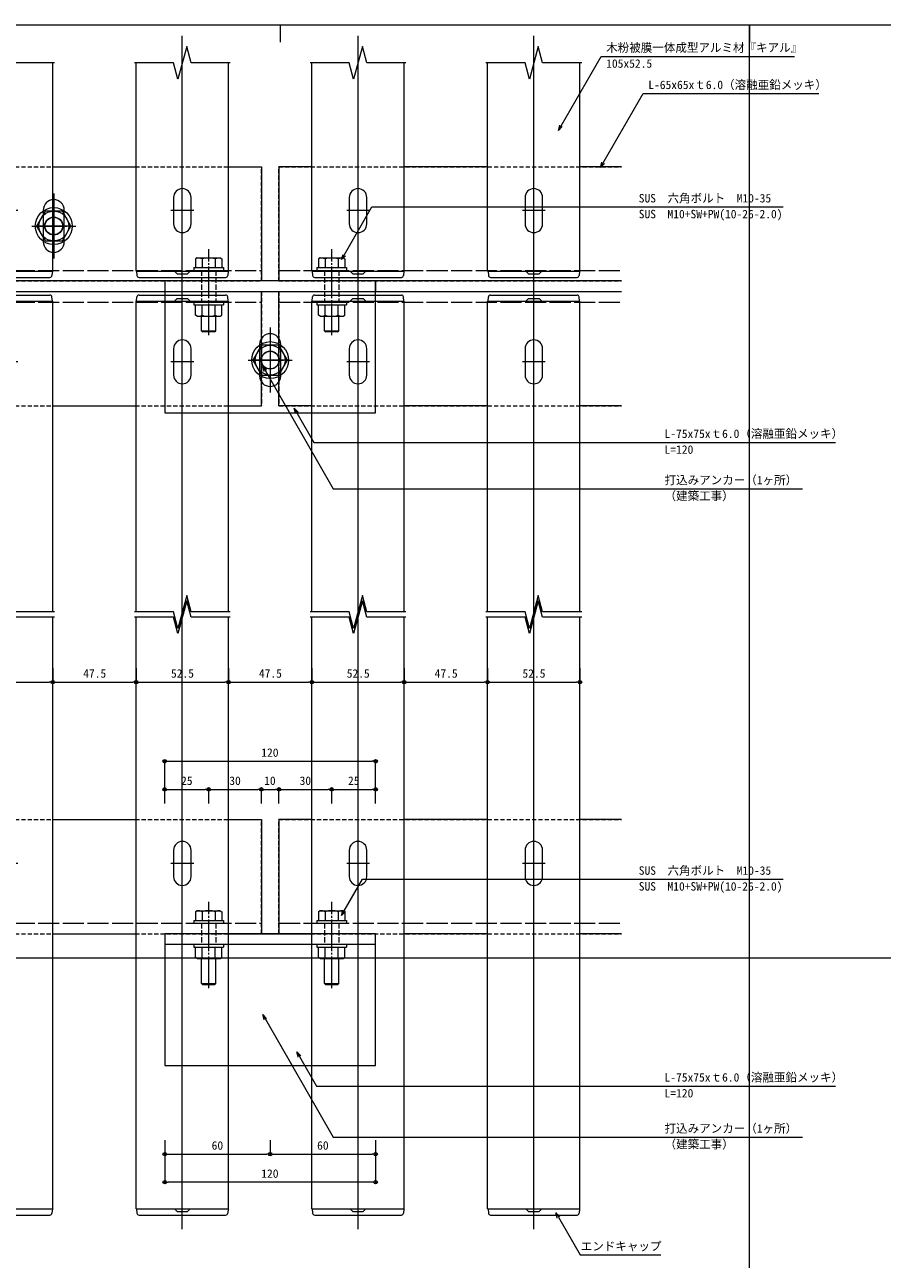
# Model space of a CAD drawing. Units: millimetres on the paper. Extents: x -401 to 401, y -279 to 279.
# Drawn here: x -206.2 to 37.8, y -72.4 to 278.7 of the extents above; entities that cross this region are included whole.
import ezdxf
from ezdxf.enums import TextEntityAlignment as Align

# ---------------------------------------------------------------- set-up
doc = ezdxf.new("R2010")
doc.units = ezdxf.units.MM
for name, pattern in [('DASHED1', [1.8, 1.2, -0.6]), ('DASHED3', [4, 3, -1]), ('LONG_CHAIN', [21, 18, -1, 1, -1]), ('LONG_DASHED1', [7, 6, -1])]:
    doc.linetypes.add(name, pattern=pattern)
for name, color, linetype, lineweight in [('0-0_A-C01-補助線(非印刷)', 4, 'Continuous', 9), ('0-1_0-A01-枠A', 4, 'Continuous', 9), ('0-4_A-C05-見え掛り_細線', 1, 'Continuous', 9), ('0-6_A-D09-金物_鋼材', 4, 'Continuous', 9), ('0-7_0', 1, 'Continuous', 9), ('0-A_A-C04-見上げ_見え隠れ線', 4, 'DASHED1', 9), ('0-D_A-C06-見え掛り_中線', 6, 'Continuous', 9), ('0-E_0-A08-芯_他', 4, 'Continuous', 9), ('0-F_A-B05-記号', 2, 'Continuous', 9), ('1-0_Defpoints', 7, 'Continuous', 9), ('1-1_0-A11-寸法_詳細', 5, 'Continuous', 9), ('1-2_A-B03-文字_書込_小', 7, 'Continuous', 9)]:
    doc.layers.add(name, color=color, linetype=linetype, lineweight=lineweight)
doc.styles.add('ＭＳ ゴシック', font='')
doc.styles.get('ＭＳ ゴシック').set_extended_font_data('MS Gothic')

# ---------------------------------------------------------------- blocks, each defined once
blk = doc.blocks.new('G$C922119EF')
at = {"layer": '0-7_0', "color": 7}
for p, q in [((-5, 7.5), (-5, -7.5)), ((5, -7.5), (5, 7.5))]:
    blk.add_line(p, q, dxfattribs=at)
for centre, start, end in [((0, 7.5), 0, 180), ((0, 7.5), 0, 180), ((0, -7.5), 180, 0)]:
    blk.add_arc(centre, 5, start, end, dxfattribs=at)
at = {"layer": '0-E_0-A08-芯_他'}
for p, q in [((0, -14.411), (0, 14.411)), ((6.46, 0), (-6.46, 0))]:
    blk.add_line(p, q, dxfattribs=at)
blk = doc.blocks.new('G$C15A619A6')
at = {"layer": '0-D_A-C06-見え掛り_中線'}
for p, q in [((-26.25, 533.653), (-26.25, 652.33)), ((26.25, 533.653), (26.25, 652.33)), ((-26.25, 533.653), (-26.05, 533.653)), ((-26.25, 533.653), (26.25, 533.653)), ((-26.05, 533.653), (-25.84, 531.248)), ((-4.5, 533.653), (-3, 532.153)), ((26.05, 533.653), (25.84, 531.248)), ((26.25, 533.653), (26.05, 533.653)), ((-24.644, 530.153), (24.644, 530.153)), ((-24.644, 520.153), (24.644, 520.153)), ((-26.25, 339.924), (-26.25, 516.653)), ((-26.25, 516.653), (-26.05, 516.653)), ((-26.25, 516.653), (26.25, 516.653)), ((-26.05, 516.653), (-25.84, 519.057)), ((-4.5, 516.653), (-3, 518.153)), ((26.05, 516.653), (25.84, 519.057)), ((26.25, 516.653), (26.05, 516.653)), ((26.25, 339.924), (26.25, 516.653)), ((-26.25, 0.402), (-26.25, 336.924)), ((26.25, 0.402), (26.25, 336.924)), ((-26.25, 0.402), (-26.05, 0.402)), ((-26.25, 0.402), (26.25, 0.402)), ((-26.05, 0.402), (-25.84, -2.002)), ((-4.5, 0.402), (-3, -1.098)), ((26.05, 0.402), (25.84, -2.002)), ((26.25, 0.402), (26.05, 0.402)), ((-24.644, -3.098), (24.644, -3.098))]:
    blk.add_line(p, q, dxfattribs=at)
for points in [[(-3, 532.153), (3, 532.153), (4.5, 533.653)], [(-3, 518.153), (3, 518.153), (4.5, 516.653)], [(-3, -1.098), (3, -1.098), (4.5, 0.402)]]:
    blk.add_lwpolyline(points, dxfattribs=at)
for centre, start, end in [((-24.644, 531.353), 185.00134, 270), ((24.644, 531.353), 270, 354.9987), ((-24.644, 518.953), 90, 174.99866), ((24.644, 518.953), 5.0013, 90), ((-24.644, -1.898), 185.00134, 270), ((24.644, -1.898), 270, 354.9987)]:
    blk.add_arc(centre, 1.2, start, end, dxfattribs=at)
at = {"layer": '0-F_A-B05-記号'}
for points in [[(27.25, 652.251), (5, 652.251), (2.5, 661.581), (-2.5, 642.921), (-5, 652.251), (-27.25, 652.251)], [(27.25, 339.924), (5, 339.924), (2.5, 349.254), (-2.5, 330.593), (-5, 339.924), (-27.25, 339.924)], [(27.25, 336.924), (5, 336.924), (2.5, 346.254), (-2.5, 327.593), (-5, 336.924), (-27.25, 336.924)]]:
    blk.add_lwpolyline(points, dxfattribs=at)
at = {"layer": '1-0_Defpoints'}
blk.add_line((0, -11.008), (0, 667.489), dxfattribs=at)
at = {"layer": '0-A_A-C04-見上げ_見え隠れ線'}
for p in [(0, 568.153), (0, 482.153), (0, 196.902)]:
    blk.add_blockref('G$C922119EF', p, dxfattribs=at)
blk = doc.blocks.new('G$C793F8DA3')
at = {"layer": '0-7_0', "linetype": 'LONG_CHAIN'}
for p, q in [((0, 12.5), (0, -12.5)), ((-12.5, 0), (12.5, 0))]:
    blk.add_line(p, q, dxfattribs=at)
at = {"layer": '0-7_0', "color": 7}
blk.add_lwpolyline([(9.8, 0), (4.9, 8.487), (-4.9, 8.487), (-9.8, 0), (-4.9, -8.487), (4.9, -8.487)], close=True, dxfattribs=at)
for radius in [10.5, 8.487, 5.15, 5]:
    blk.add_circle((0, 0), radius, dxfattribs=at)
blk = doc.blocks.new('G$C370A9B1F')
at = {"layer": '0-7_0', "color": 7}
for p, q in [((-6, 9), (-6, -9)), ((6, -9), (6, 9))]:
    blk.add_line(p, q, dxfattribs=at)
for centre, start, end in [((0, 9), 0, 180), ((0, -9), 180, 0)]:
    blk.add_arc(centre, 6, start, end, dxfattribs=at)
at = {"layer": '0-E_0-A08-芯_他'}
for p, q in [((0, 18.456), (0, -18.456)), ((9.985, 0), (-9.985, 0))]:
    blk.add_line(p, q, dxfattribs=at)
blk = doc.blocks.new('G$CB69E9068')
at = {"layer": '0-7_0', "color": 7}
for p, q in [((-6.495, 7.1), (-7.5, 6.52)), ((-6.495, 7.1), (6.495, 7.1)), ((6.495, 7.1), (7.5, 6.52)), ((-8.5, 1.6), (-8.5, 0)), ((-8.5, 0), (8.5, 0)), ((-7.5, 6.52), (-7.5, 1.6)), ((-3.75, 6.52), (-3.75, 1.6)), ((3.75, 6.52), (3.75, 1.6)), ((7.5, 6.52), (7.5, 1.6)), ((-8.5, -12), (-8.5, -13.6)), ((-8.5, -12), (8.5, -12)), ((-8.5, -13.6), (8.5, -13.6)), ((-7.5, -19.52), (-7.5, -13.6)), ((-3.75, -19.52), (-3.75, -13.6)), ((3.75, -19.52), (3.75, -13.6)), ((7.5, -19.52), (7.5, -13.6)), ((8.5, -12), (8.5, -13.6)), ((-6.495, -20.1), (-7.5, -19.52)), ((-6.495, -20.1), (6.495, -20.1)), ((-4, -34.323), (-4, -20.1)), ((4, -34.323), (4, -20.1)), ((6.495, -20.1), (7.5, -19.52)), ((-4, -34.323), (-3.323, -35)), ((-4, -34.323), (4, -34.323)), ((3.323, -35), (-3.323, -35)), ((3.323, -35), (4, -34.323))]:
    blk.add_line(p, q, dxfattribs=at)
at = {"layer": '0-7_0', "linetype": 'LONG_CHAIN'}
blk.add_line((0, -36.85), (0, 12.1), dxfattribs=at)
at = {"layer": '0-7_0', "color": 7, "linetype": 'DASHED3'}
for p, q in [((-4, 0), (-4, -12)), ((4, 0), (4, -12))]:
    blk.add_line(p, q, dxfattribs=at)
at = {"layer": '0-7_0', "color": 7}
blk.add_lwpolyline([(-8.5, 1.6), (8.5, 1.6), (8.5, 0)], dxfattribs=at)
for centre, radius, start, end in [((-6.495, 0.315), 6.785, 66.13559, 90), ((0, -5.311), 12.411, 72.41246, 107.58754), ((6.495, 0.315), 6.785, 90, 113.86441), ((-6.495, -13.315), 6.785, 270, 293.86441), ((0, -7.689), 12.411, 252.41246, 287.58754), ((6.495, -13.315), 6.785, 246.13559, 270)]:
    blk.add_arc(centre, radius, start, end, dxfattribs=at)
blk = doc.blocks.new('G$CB2B4F2AE')
at = {"layer": '0-7_0', "color": 7}
blk.add_line((-60, -6), (60, -6), dxfattribs=at)
blk.add_lwpolyline([(-60, -75), (60, -75), (60, 0), (-60, 0)], close=True, dxfattribs=at)
at = {"layer": '0-6_A-D09-金物_鋼材'}
for name, p in [('G$C793F8DA3', (-123.152, 402.5)), ('G$C370A9B1F', (-123.152, 402.5)), ('G$CB69E9068', (-35, 6)), ('G$CB69E9068', (35, 6))]:
    blk.add_blockref(name, p, dxfattribs=at)
blk = doc.blocks.new('G$CA68274B5')
at = {"layer": '0-7_0', "color": 7}
for p, q in [((-6.495, 7.1), (-7.5, 6.52)), ((-6.495, 7.1), (6.495, 7.1)), ((6.495, 7.1), (7.5, 6.52)), ((-8.5, 1.6), (-8.5, 0)), ((-8.5, 0), (8.5, 0)), ((-7.5, 6.52), (-7.5, 1.6)), ((-3.75, 6.52), (-3.75, 1.6)), ((3.75, 6.52), (3.75, 1.6)), ((7.5, 6.52), (7.5, 1.6)), ((-8.5, -18), (-8.5, -19.6)), ((-8.5, -18), (8.5, -18)), ((-8.5, -19.6), (8.5, -19.6)), ((-7.5, -25.52), (-7.5, -19.6)), ((-3.75, -25.52), (-3.75, -19.6)), ((3.75, -25.52), (3.75, -19.6)), ((7.5, -25.52), (7.5, -19.6)), ((8.5, -18), (8.5, -19.6)), ((-6.495, -26.1), (-7.5, -25.52)), ((-6.495, -26.1), (6.495, -26.1)), ((-4, -34.323), (-4, -26.1)), ((4, -34.323), (4, -26.1)), ((6.495, -26.1), (7.5, -25.52)), ((-4, -34.323), (-3.323, -35)), ((-4, -34.323), (4, -34.323)), ((3.323, -35), (-3.323, -35)), ((3.323, -35), (4, -34.323))]:
    blk.add_line(p, q, dxfattribs=at)
at = {"layer": '0-7_0', "linetype": 'LONG_CHAIN'}
blk.add_line((0, -36.85), (0, 12.1), dxfattribs=at)
at = {"layer": '0-7_0', "color": 7, "linetype": 'DASHED3'}
for p, q in [((-4, 0), (-4, -18)), ((4, 0), (4, -18))]:
    blk.add_line(p, q, dxfattribs=at)
at = {"layer": '0-7_0', "color": 7}
blk.add_lwpolyline([(-8.5, 1.6), (8.5, 1.6), (8.5, 0)], dxfattribs=at)
for centre, radius, start, end in [((-6.495, 0.315), 6.785, 66.13559, 90), ((0, -5.311), 12.411, 72.41246, 107.58754), ((6.495, 0.315), 6.785, 90, 113.86441), ((-6.495, -19.315), 6.785, 270, 293.86441), ((0, -13.689), 12.411, 252.41246, 287.58754), ((6.495, -19.315), 6.785, 246.13559, 270)]:
    blk.add_arc(centre, radius, start, end, dxfattribs=at)
blk = doc.blocks.new('G$C4FB84018')
at = {"layer": '0-7_0'}
blk.add_blockref('G$CA68274B5', (0, 0), dxfattribs=at)
blk = doc.blocks.new('G$C7893CB4C')
at = {"layer": '0-7_0', "color": 7}
blk.add_line((-60, -6), (60, -6), dxfattribs=at)
blk.add_lwpolyline([(-60, -75), (60, -75), (60, 0), (-60, 0)], close=True, dxfattribs=at)
at = {"layer": '0-6_A-D09-金物_鋼材'}
for name, p in [('G$C4FB84018', (-35, 6)), ('G$C4FB84018', (35, 6)), ('G$C370A9B1F', (0, -45)), ('G$C793F8DA3', (0, -45))]:
    blk.add_blockref(name, p, dxfattribs=at)
blk = doc.blocks.new('_Dot')
at = {"layer": '0-7_0', "color": 7}
blk.add_line((-0.5, 0), (-1, 0), dxfattribs=at)
for radius in [0.5, 0.25]:
    blk.add_circle((0, 0), radius, dxfattribs=at)
blk = doc.blocks.new('_Open30')
at = {"layer": '0-7_0', "color": 7}
blk.add_line((0, 0), (-1, 0), dxfattribs=at)
blk.add_lwpolyline([(-1, 0.2679), (0, 0), (-1, -0.2679)], dxfattribs=at)

msp = doc.modelspace()

# ---------------------------------------------------------------- linework, layer by layer
at = {"layer": '0-0_A-C01-補助線(非印刷)'}
for p, q in [((-133.556, 278.667), (-133.556, 273.667)), ((0, -252), (0, 278.667)), ((0, 278.667), (0, 273.667)), ((-400.667, 13.333), (400.667, 13.333))]:
    msp.add_line(p, q, dxfattribs=at)
at = {"layer": '0-1_0-A01-枠A'}
msp.add_line((-400.667, 278.667), (400.667, 278.667), dxfattribs=at)
at = {"layer": '0-4_A-C05-見え掛り_細線'}
for p, q in [((-198.272, 238.291), (-174.522, 238.291)), ((-74.522, 238.291), (-98.272, 238.291)), ((-36.397, 238.291), (-48.272, 238.291)), ((-36.397, 205.791), (-286.397, 205.791)), ((-166.397, 205.791), (-166.397, 202.791)), ((-106.397, 205.791), (-106.397, 202.791)), ((-286.397, 202.791), (-36.397, 202.791)), ((-198.272, 170.291), (-174.522, 170.291)), ((-74.522, 170.291), (-98.272, 170.291)), ((-36.397, 170.291), (-48.272, 170.291)), ((-148.272, 168.291), (-124.522, 168.291)), ((-198.272, 52.665), (-174.522, 52.665)), ((-74.522, 52.665), (-98.272, 52.665)), ((-36.397, 52.665), (-48.272, 52.665)), ((-198.272, 20.165), (-174.522, 20.165)), ((-148.272, 20.165), (-124.522, 20.165)), ((-74.522, 20.165), (-98.272, 20.165)), ((-36.397, 20.165), (-48.272, 20.165)), ((-148.272, 17.165), (-124.522, 17.165)), ((-148.272, -17.335), (-124.522, -17.335))]:
    msp.add_line(p, q, dxfattribs=at)
for points in [[(-148.272, 238.291), (-138.897, 238.291), (-138.897, 205.791)], [(-124.522, 238.291), (-133.897, 238.291), (-133.897, 205.791)], [(-148.272, 170.291), (-138.897, 170.291), (-138.897, 202.791)], [(-124.522, 170.291), (-133.897, 170.291), (-133.897, 202.791)], [(-148.272, 52.665), (-138.897, 52.665), (-138.897, 20.165), (-148.272, 20.165)], [(-124.522, 52.665), (-133.897, 52.665), (-133.897, 20.165), (-124.522, 20.165)]]:
    msp.add_lwpolyline(points, dxfattribs=at)
at = {"layer": '0-A_A-C04-見上げ_見え隠れ線'}
for p, q in [((-286.397, 238.291), (-138.897, 238.291)), ((-138.897, 205.791), (-138.897, 238.291)), ((-133.897, 205.791), (-133.897, 238.291)), ((-133.897, 238.291), (-36.397, 238.291)), ((-286.397, 205.791), (-138.897, 205.791)), ((-133.897, 205.791), (-36.397, 205.791)), ((-286.397, 202.791), (-138.897, 202.791)), ((-138.897, 202.791), (-138.897, 170.291)), ((-133.897, 202.791), (-36.397, 202.791)), ((-133.897, 202.791), (-133.897, 170.291)), ((-286.397, 170.291), (-138.897, 170.291)), ((-133.897, 170.291), (-36.397, 170.291)), ((-286.397, 52.665), (-138.897, 52.665)), ((-138.897, 20.165), (-138.897, 52.665)), ((-133.897, 20.165), (-133.897, 52.665)), ((-133.897, 52.665), (-36.397, 52.665)), ((-286.397, 20.165), (-138.897, 20.165)), ((-133.897, 20.165), (-36.397, 20.165))]:
    msp.add_line(p, q, dxfattribs=at)
at = {"layer": '0-A_A-C04-見上げ_見え隠れ線', "linetype": 'LONG_DASHED1'}
for p, q in [((-286.397, 208.791), (-138.897, 208.791)), ((-133.897, 208.791), (-36.397, 208.791)), ((-286.397, 199.791), (-138.897, 199.791)), ((-133.897, 199.791), (-36.397, 199.791)), ((-286.397, 23.165), (-138.897, 23.165)), ((-133.897, 23.165), (-36.397, 23.165))]:
    msp.add_line(p, q, dxfattribs=at)
at = {"layer": '1-1_0-A11-寸法_詳細'}
for p, q in [((-24.028, 158.573), (-24.018, 158.573)), ((-198.272, 95.721), (-198.272, 91.721)), ((-198.272, 95.721), (-198.272, 91.721)), ((-174.522, 95.721), (-174.522, 91.721)), ((-174.522, 95.721), (-174.522, 91.721)), ((-148.272, 95.721), (-148.272, 91.721)), ((-148.272, 95.721), (-148.272, 91.721)), ((-124.522, 95.721), (-124.522, 91.721)), ((-124.522, 95.721), (-124.522, 91.721)), ((-98.272, 95.721), (-98.272, 91.721)), ((-98.272, 95.721), (-98.272, 91.721)), ((-74.522, 95.721), (-74.522, 91.721)), ((-74.522, 95.721), (-74.522, 91.721)), ((-48.272, 95.721), (-48.272, 91.721)), ((-223.522, 91.721), (-199.272, 91.721)), ((-197.272, 91.721), (-175.522, 91.721)), ((-173.522, 91.721), (-149.272, 91.721)), ((-147.272, 91.721), (-125.522, 91.721)), ((-123.522, 91.721), (-99.272, 91.721)), ((-97.272, 91.721), (-75.522, 91.721)), ((-73.522, 91.721), (-49.272, 91.721)), ((-166.397, 57.22), (-166.397, 69.22)), ((-165.397, 69.22), (-107.397, 69.22)), ((-106.397, 57.22), (-106.397, 69.22)), ((-166.397, 57.22), (-166.397, 61.22)), ((-165.397, 61.22), (-154.897, 61.22)), ((-153.897, 57.22), (-153.897, 61.22)), ((-153.897, 57.22), (-153.897, 61.22)), ((-152.897, 61.22), (-139.897, 61.22)), ((-138.897, 57.22), (-138.897, 61.22)), ((-138.897, 57.22), (-138.897, 61.22)), ((-137.897, 61.22), (-134.897, 61.22)), ((-133.897, 57.22), (-133.897, 61.22)), ((-133.897, 57.22), (-133.897, 61.22)), ((-132.897, 61.22), (-119.897, 61.22)), ((-118.897, 57.22), (-118.897, 61.22)), ((-118.897, 57.22), (-118.897, 61.22)), ((-117.897, 61.22), (-107.397, 61.22)), ((-106.397, 57.22), (-106.397, 61.22)), ((-24.028, -24.451), (-24.018, -24.451)), ((-166.397, -38.487), (-166.397, -42.487)), ((-166.397, -38.487), (-166.397, -50.487)), ((-136.397, -38.487), (-136.397, -42.487)), ((-136.397, -38.487), (-136.397, -42.487)), ((-106.397, -38.487), (-106.397, -42.487)), ((-106.397, -38.487), (-106.397, -50.487)), ((-165.397, -42.487), (-137.397, -42.487)), ((-135.397, -42.487), (-107.397, -42.487)), ((-107.397, -50.487), (-165.397, -50.487))]:
    msp.add_line(p, q, dxfattribs=at)
at = {"layer": '1-2_A-B03-文字_書込_小'}
for points in [[(-53.625, 249.918), (-42.26, 269.661), (12.753, 269.661)], [(-41.643, 239.361), (-30.279, 259.105), (19.677, 259.105)], [(-115.326, 213.161), (-107.443, 226.857), (9.528, 226.857)], [(-137.765, 180.266), (-118.444, 146.699), (15.058, 146.699)], [(-128.818, 168.286), (-123.987, 159.894), (24.468, 159.894)], [(-115.337, 26.658), (-110.144, 35.679), (9.528, 35.679)], [(-137.765, -4.095), (-118.444, -37.661), (15.058, -37.661)], [(-128.072, -14.738), (-123.242, -23.13), (24.468, -23.13)], [(-54.354, -60.468), (-48.201, -71.158), (-25.22, -71.158)]]:
    msp.add_lwpolyline(points, dxfattribs=at)

# ---------------------------------------------------------------- block references
at = {"layer": '0-A_A-C04-見上げ_見え隠れ線', "xscale": 0.5, "yscale": 0.5}
for name, p in [('G$CB2B4F2AE', (-136.397, 20.165)), ('G$C7893CB4C', (-136.397, 205.791))]:
    msp.add_blockref(name, p, dxfattribs=at)
at = {"layer": '0-D_A-C06-見え掛り_中線', "xscale": 0.5, "yscale": 0.5}
for p in [(-211.397, -58.286), (-161.397, -58.286), (-111.397, -58.286), (-61.397, -58.286)]:
    msp.add_blockref('G$C15A619A6', p, dxfattribs=at)
at = {"layer": '1-1_0-A11-寸法_詳細'}
for p in [(-198.272, 91.721), (-174.522, 91.721), (-148.272, 91.721), (-124.522, 91.721), (-98.272, 91.721), (-74.522, 91.721), (-48.272, 91.721), (-106.397, 69.22), (-153.897, 61.22), (-138.897, 61.22), (-133.897, 61.22), (-118.897, 61.22), (-106.397, 61.22), (-136.397, -42.487), (-106.397, -42.487), (-106.397, -50.487)]:
    msp.add_blockref('_Dot', p, dxfattribs=at)
at = {"layer": '1-1_0-A11-寸法_詳細', "rotation": 180}
for p in [(-198.272, 91.721), (-174.522, 91.721), (-148.272, 91.721), (-124.522, 91.721), (-98.272, 91.721), (-74.522, 91.721), (-166.397, 69.22), (-166.397, 61.22), (-153.897, 61.22), (-138.897, 61.22), (-133.897, 61.22), (-118.897, 61.22), (-166.397, -42.487), (-136.397, -42.487), (-166.397, -50.487)]:
    msp.add_blockref('_Dot', p, dxfattribs=at)
at = {"layer": '1-2_A-B03-文字_書込_小', "xscale": 1.5, "yscale": 1.5}
for p, rotation in [((-54.373, 248.618), 240.07573), ((-42.391, 238.061), 240.07573), ((-116.074, 211.861), 240.07573), ((-138.513, 181.566), 119.92427), ((-129.566, 169.587), 119.92427), ((-116.085, 25.358), 240.07573), ((-138.513, -2.795), 119.92427), ((-128.82, -13.438), 119.92427), ((-55.102, -59.168), 119.92427)]:
    msp.add_blockref('_Open30', p, dxfattribs=dict(at, rotation=rotation))

# ---------------------------------------------------------------- texts
at = {"layer": '1-1_0-A11-寸法_詳細', "style": 'ＭＳ ゴシック'}
for s, p in [('47.5', (-189.602, 92.259)), ('52.5', (-164.622, 92.259)), ('47.5', (-139.602, 92.259)), ('52.5', (-114.622, 92.259)), ('47.5', (-89.602, 92.259)), ('52.5', (-64.622, 92.259)), ('120', (-138.93, 69.757)), ('25', (-161.752, 61.757)), ('30', (-148.028, 61.757)), ('10', (-138.117, 61.757)), ('30', (-128.028, 61.757)), ('25', (-114.252, 61.757)), ('60', (-153.047, -41.949)), ('60', (-123.047, -41.949)), ('120', (-138.93, -49.949))]:
    msp.add_text(s, height=2.405, dxfattribs=at).set_placement(p, align=Align.BOTTOM_LEFT)
at = {"layer": '1-2_A-B03-文字_書込_小', "style": 'ＭＳ ゴシック'}
for s, p in [('木粉被膜一体成型アルミ材『キアル』', (-40.801, 270.199)), ('105x52.5', (-40.801, 265.699)), ('L-65x65xｔ6.0（溶融亜鉛メッキ）', (-28.819, 259.642)), ('SUS\u3000六角ボルト\u3000M10-35', (-31.54, 227.394)), ('SUS\u3000M10+SW+PW(10-26-2.0)', (-31.54, 222.894)), ('L-75x75xｔ6.0（溶融亜鉛メッキ）', (-24.193, 160.432)), ('L=120', (-24.193, 155.932)), ('打込みアンカー（1ヶ所）', (-24.193, 147.237)), ('（建築工事）', (-24.193, 142.737)), ('SUS\u3000六角ボルト\u3000M10-35', (-31.54, 36.217)), ('SUS\u3000M10+SW+PW(10-26-2.0)', (-31.54, 31.717)), ('L-75x75xｔ6.0（溶融亜鉛メッキ）', (-24.193, -22.593)), ('L=120', (-24.193, -27.093)), ('打込みアンカー（1ヶ所）', (-24.193, -37.124)), ('（建築工事）', (-24.193, -41.624)), ('エンドキャップ', (-48.033, -70.62))]:
    msp.add_text(s, height=2.405, dxfattribs=at).set_placement(p, align=Align.BOTTOM_LEFT)

doc.saveas('drawing.dxf')
